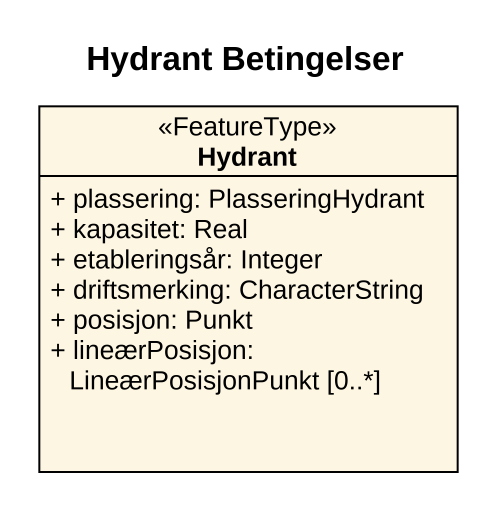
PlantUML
@startuml
title Hydrant Betingelser
hide circle
hide empty members
skinparam classAttributeIconSize 0
class Hydrant <<FeatureType>> {
  + plassering: PlasseringHydrant
  + kapasitet: Real
  + etableringsår: Integer
  + driftsmerking: CharacterString
  + posisjon: Punkt
  + lineærPosisjon: LineærPosisjonPunkt [0..*]
}
@enduml
